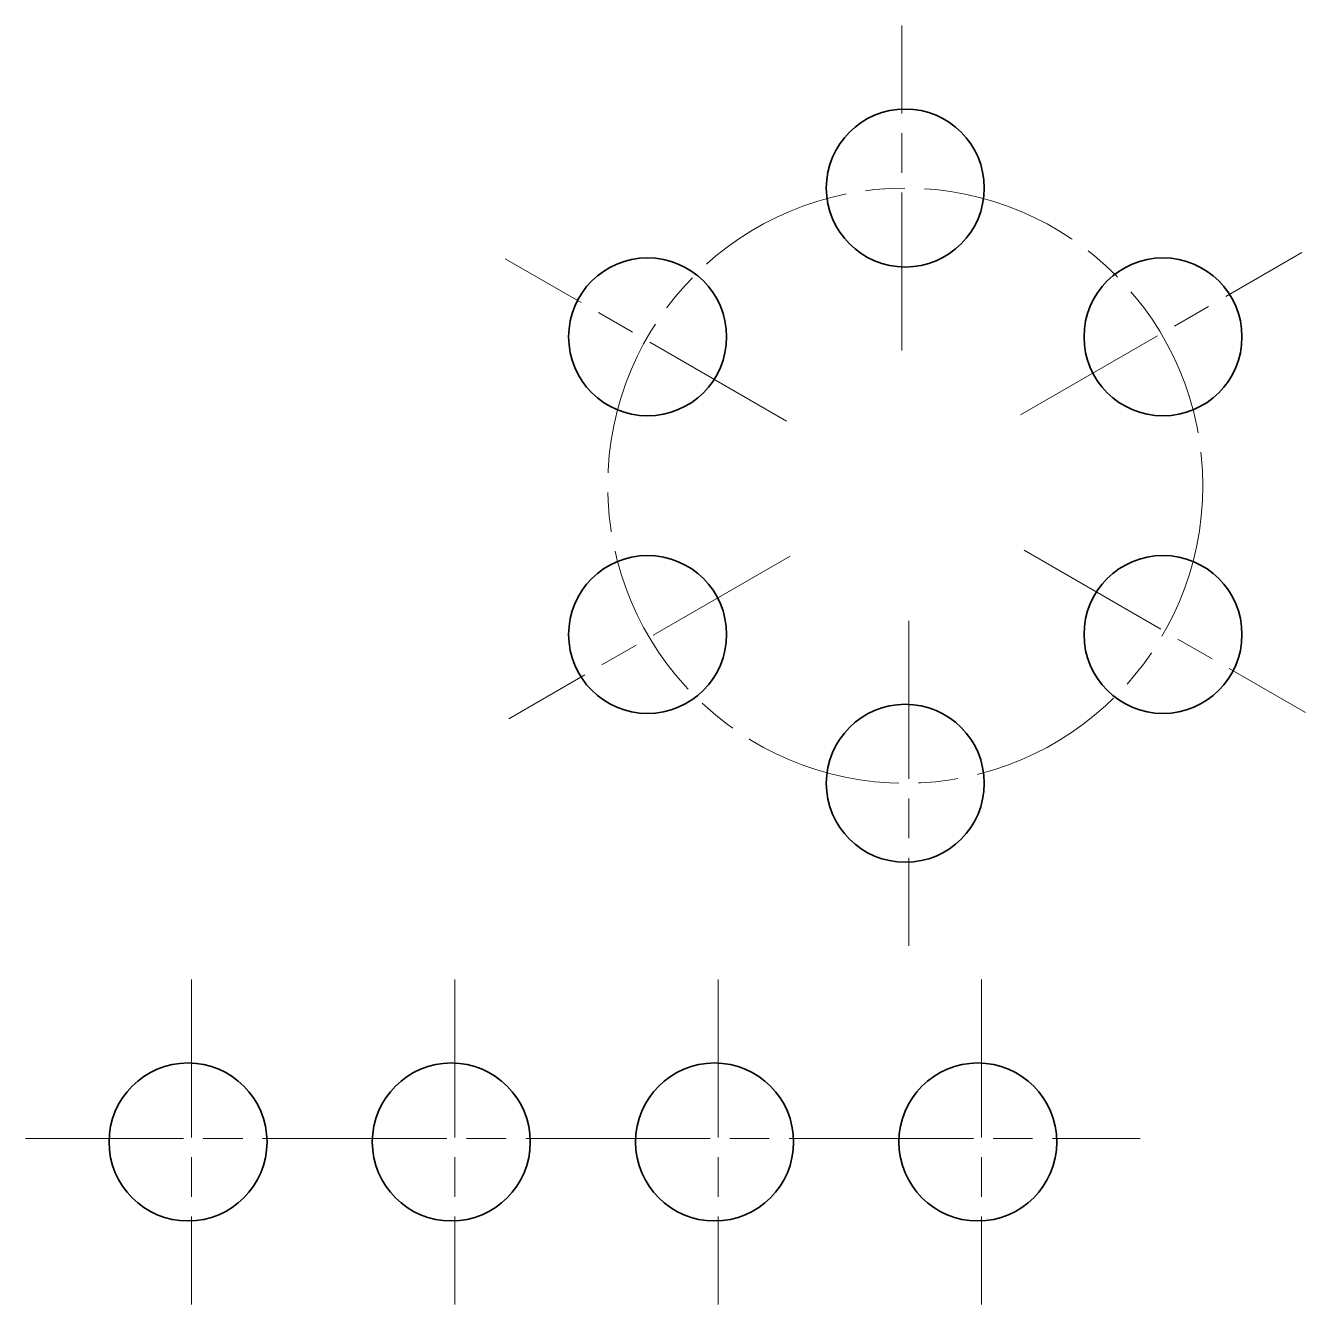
# Model space of a CAD drawing. Header units: millimetres. Extents: x 215.8 to 313, y -4.3 to 92.9.
import ezdxf

# ---------------------------------------------------------------- set-up
doc = ezdxf.new("R2010")
doc.units = ezdxf.units.MM
doc.header["$LTSCALE"] = 0.5
doc.header["$MEASUREMENT"] = 0
doc.linetypes.add('ACAD_ISO08W100', pattern=[36, 24, -3, 6, -3])
doc.layers.get('0').update_dxf_attribs({"linetype": 'CONTINUOUS', "lineweight": 35})
doc.layers.add('Assi', color=7, linetype='ACAD_ISO08W100', lineweight=18)

msp = doc.modelspace()

# ---------------------------------------------------------------- linework, layer by layer
for centre in [(282.62, 80.52), (263.043, 69.216), (302.198, 69.216), (263.043, 46.61), (302.198, 46.61), (282.62, 35.307), (228.132, 8.061), (248.132, 8.061), (268.132, 8.061), (288.132, 8.061)]:
    msp.add_circle(centre, 6)
at = {"layer": 'Assi'}
for p, q in [((282.351, 68.18), (282.351, 92.856)), ((273.594, 62.813), (252.224, 75.151)), ((291.376, 63.28), (312.747, 75.618)), ((273.864, 52.547), (252.493, 40.208)), ((291.646, 53.014), (313.017, 40.675)), ((282.89, 47.647), (282.89, 22.97)), ((228.401, 20.401), (228.401, -4.275)), ((248.401, 20.401), (248.401, -4.275)), ((268.401, 20.401), (268.401, -4.275)), ((288.401, 20.401), (288.401, -4.275)), ((215.792, 8.331), (240.468, 8.331)), ((235.792, 8.331), (260.468, 8.331)), ((255.792, 8.331), (280.468, 8.331)), ((275.792, 8.331), (300.468, 8.331))]:
    msp.add_line(p, q, dxfattribs=at)
msp.add_circle((282.62, 57.913), 22.606, dxfattribs=at)

doc.saveas('drawing.dxf')
